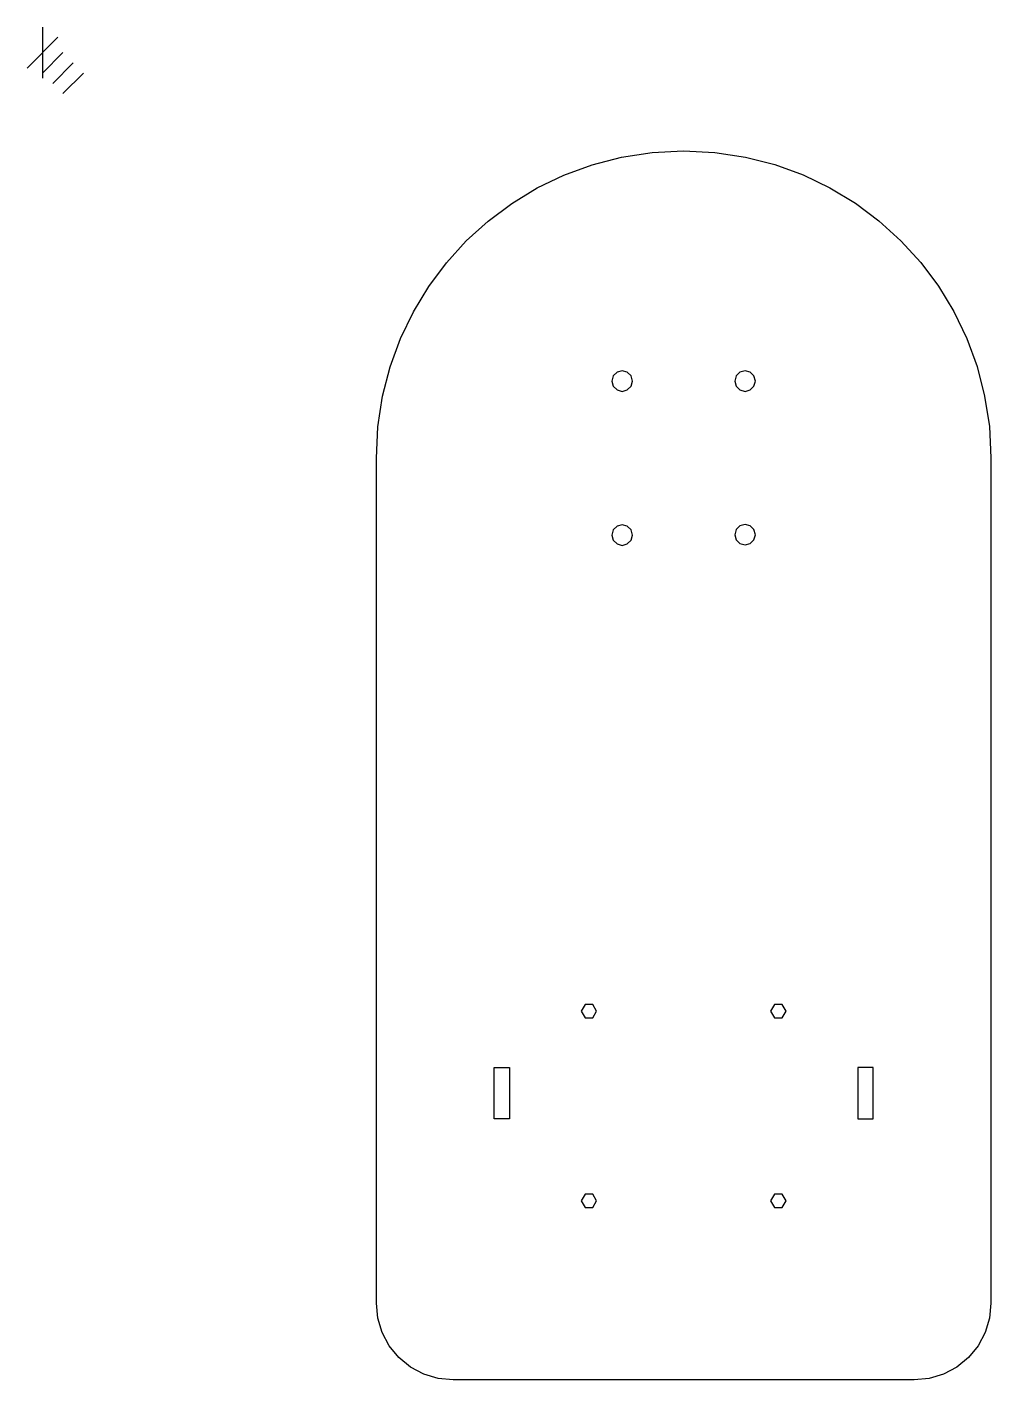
# Model space of a CAD drawing. Extents: x -0.8 to 52.3, y 10.7 to 85.2.
import ezdxf

# ---------------------------------------------------------------- set-up
doc = ezdxf.new("R2010")
doc.units = 0

msp = doc.modelspace()

# ---------------------------------------------------------------- linework, layer by layer
at = {"layer": 'Layer 1'}
for p, q in [((0, 85.2311), (0, 82.4089)), ((0, 85.2311), (0, 82.4089)), ((0, 85.2311), (0, 82.4089)), ((0.846666, 84.6667), (-0.846666, 82.9733)), ((0.846666, 84.6667), (-0.846666, 82.9733)), ((0.846666, 84.6667), (-0.846666, 82.9733)), ((1.12889, 83.82), (0, 82.69111)), ((1.12889, 83.82), (0, 82.69111)), ((1.12889, 83.82), (0, 82.69111)), ((1.69333, 83.2556), (0.56444, 82.12671)), ((1.69333, 83.2556), (0.56444, 82.12671)), ((1.69333, 83.2556), (0.56444, 82.12671)), ((2.25778, 82.6911), (1.12889, 81.56221)), ((2.25778, 82.6911), (1.12889, 81.56221)), ((2.25778, 82.6911), (1.12889, 81.56221)), ((31.912807, 78.064062), (33.594009, 78.321431)), ((33.594009, 78.321431), (35.3253, 78.409648)), ((35.3253, 78.409648), (37.056671, 78.323016)), ((37.056671, 78.323016), (38.738108, 78.067186)), ((28.734704, 77.075929), (30.290203, 77.646056)), ((30.290203, 77.646056), (31.912807, 78.064062)), ((38.738108, 78.067186), (40.361093, 77.650665)), ((40.361093, 77.650665), (41.917113, 77.081962)), ((27.254818, 76.362196), (28.734704, 77.075929)), ((41.917113, 77.081962), (43.397651, 76.369585)), ((25.859053, 75.513374), (27.254818, 76.362196)), ((43.397651, 76.369585), (44.794192, 75.52204)), ((24.555915, 74.537976), (25.859053, 75.513374)), ((44.794192, 75.52204), (46.09822, 74.547836)), ((23.353913, 73.44452), (24.555915, 74.537976)), ((46.09822, 74.547836), (47.30122, 73.45548)), ((22.261555, 72.24152), (23.353913, 73.44452)), ((47.30122, 73.45548), (48.394676, 72.25348)), ((21.287347, 70.937492), (22.261555, 72.24152)), ((48.394676, 72.25348), (49.370074, 70.950344)), ((20.439799, 69.540951), (21.287347, 70.937492)), ((49.370074, 70.950344), (50.218896, 69.55458)), ((19.727416, 68.060413), (20.439799, 69.540951)), ((50.218896, 69.55458), (50.932629, 68.074695)), ((19.158707, 66.504393), (19.727416, 68.060413)), ((50.932629, 68.074695), (51.502756, 66.519196)), ((18.74218, 64.881408), (19.158707, 66.504393)), ((51.502756, 66.519196), (51.920762, 64.896593)), ((31.457532, 65.999722), (31.381911, 65.7175)), ((31.381911, 65.7175), (31.457533, 65.435278)), ((31.664133, 66.206323), (31.457532, 65.999722)), ((31.946355, 66.281944), (31.664133, 66.206323)), ((32.228577, 66.206323), (31.946355, 66.281944)), ((32.435178, 65.999722), (32.228577, 66.206323)), ((32.5108, 65.7175), (32.435178, 65.999722)), ((32.435178, 65.435278), (32.5108, 65.7175)), ((32.5108, 65.7175), (32.5108, 65.7175)), ((38.230832, 65.999722), (38.155211, 65.7175)), ((38.155211, 65.7175), (38.230833, 65.435278)), ((38.437433, 66.206323), (38.230832, 65.999722)), ((38.719655, 66.281944), (38.437433, 66.206323)), ((39.001877, 66.206323), (38.719655, 66.281944)), ((39.208478, 65.999722), (39.001877, 66.206323)), ((39.2841, 65.7175), (39.208478, 65.999722)), ((39.208478, 65.435278), (39.284099, 65.7175)), ((39.284099, 65.7175), (39.2841, 65.7175)), ((18.486341, 63.199971), (18.74218, 64.881408)), ((31.457533, 65.435278), (31.664134, 65.228677)), ((31.664134, 65.228677), (31.946356, 65.153056)), ((31.946356, 65.153056), (32.228578, 65.228677)), ((32.228578, 65.228677), (32.435178, 65.435278)), ((38.230833, 65.435278), (38.437433, 65.228677)), ((38.437433, 65.228677), (38.719655, 65.153056)), ((38.719655, 65.153056), (39.001877, 65.228677)), ((39.001877, 65.228677), (39.208478, 65.435278)), ((51.920762, 64.896593), (52.178131, 63.215391)), ((18.3997, 61.4686), (18.486341, 63.199971)), ((52.178131, 63.215391), (52.266348, 61.4841)), ((18.39967, 14.90193), (18.3997, 61.4686)), ((52.266348, 61.4841), (52.2664, 14.902)), ((31.457532, 57.513322), (31.381911, 57.2311)), ((31.664133, 57.719923), (31.457532, 57.513322)), ((31.946355, 57.795544), (31.664133, 57.719923)), ((32.228577, 57.719923), (31.946355, 57.795544)), ((32.435178, 57.513322), (32.228577, 57.719923)), ((32.5108, 57.2311), (32.435178, 57.513322)), ((38.230832, 57.533022), (38.155211, 57.2508)), ((38.437433, 57.739623), (38.230832, 57.533022)), ((38.719655, 57.815244), (38.437433, 57.739623)), ((39.001877, 57.739623), (38.719655, 57.815244)), ((39.208478, 57.533022), (39.001877, 57.739623)), ((39.2841, 57.2508), (39.208478, 57.533022)), ((31.381911, 57.2311), (31.457533, 56.948878)), ((31.457533, 56.948878), (31.664134, 56.742277)), ((31.664134, 56.742277), (31.946356, 56.666656)), ((31.946356, 56.666656), (32.228578, 56.742277)), ((32.228578, 56.742277), (32.435178, 56.948878)), ((32.435178, 56.948878), (32.5108, 57.2311)), ((32.5108, 57.2311), (32.5108, 57.2311)), ((38.155211, 57.2508), (38.230833, 56.968578)), ((38.230833, 56.968578), (38.437433, 56.761977)), ((38.437433, 56.761977), (38.719655, 56.686356)), ((38.719655, 56.686356), (39.001877, 56.761977)), ((39.001877, 56.761977), (39.208478, 56.968578)), ((39.208478, 56.968578), (39.284099, 57.2508)), ((39.284099, 57.2508), (39.2841, 57.2508)), ((29.8979, 31.355217), (29.686234, 30.9886)), ((30.321233, 31.355217), (29.8979, 31.355217)), ((30.5329, 30.9886), (30.321233, 31.355217)), ((40.3391, 31.356317), (40.127434, 30.9897)), ((40.762433, 31.356317), (40.3391, 31.356317)), ((40.9741, 30.9897), (40.762433, 31.356317)), ((29.686234, 30.9886), (29.8979, 30.621983)), ((29.8979, 30.621983), (30.321233, 30.621983)), ((30.321233, 30.621983), (30.5329, 30.9886)), ((30.5329, 30.9886), (30.5329, 30.9886)), ((40.127434, 30.9897), (40.3391, 30.623083)), ((40.3391, 30.623083), (40.762433, 30.623083)), ((40.762433, 30.623083), (40.9741, 30.9897)), ((40.9741, 30.9897), (40.9741, 30.9897)), ((24.8909, 25.062), (24.8909, 27.8842)), ((24.8909, 27.8842), (25.7376, 27.8842)), ((25.7376, 27.8842), (25.7376, 25.062)), ((45.7701, 27.8863), (44.923434, 27.88615)), ((44.923434, 27.88615), (44.923998, 25.06393)), ((45.770664, 25.06408), (45.7701, 27.8863)), ((25.7376, 25.062), (24.8909, 25.062)), ((44.923998, 25.06393), (45.770664, 25.06408)), ((29.8979, 20.910317), (29.686234, 20.5437)), ((30.321233, 20.910317), (29.8979, 20.910317)), ((30.5329, 20.5437), (30.321233, 20.910317)), ((40.3391, 20.909217), (40.127434, 20.5426)), ((40.762433, 20.909217), (40.3391, 20.909217)), ((40.9741, 20.5426), (40.762433, 20.909217)), ((29.686234, 20.5437), (29.8979, 20.177083)), ((29.8979, 20.177083), (30.321233, 20.177083)), ((30.321233, 20.177083), (30.5329, 20.5437)), ((30.5329, 20.5437), (30.5329, 20.5437)), ((40.127434, 20.5426), (40.3391, 20.175983)), ((40.3391, 20.175983), (40.762433, 20.175983)), ((40.762433, 20.175983), (40.9741, 20.5426)), ((40.9741, 20.5426), (40.9741, 20.5426)), ((18.481764, 14.072192), (18.39967, 14.90193)), ((52.2664, 14.902), (52.184306, 14.072262)), ((18.721913, 13.281905), (18.481764, 14.072192)), ((52.184306, 14.072262), (51.944157, 13.281975)), ((19.110919, 12.553276), (18.721913, 13.281905)), ((51.944157, 13.281975), (51.555151, 12.553346)), ((19.639584, 11.908514), (19.110919, 12.553276)), ((51.555151, 12.553346), (51.026486, 11.908584)), ((20.284346, 11.379849), (19.639584, 11.908514)), ((21.012975, 10.990843), (20.284346, 11.379849)), ((50.381724, 11.379919), (49.653095, 10.990913)), ((51.026486, 11.908584), (50.381724, 11.379919)), ((21.803262, 10.750694), (21.012975, 10.990843)), ((22.633, 10.6686), (21.803262, 10.750694)), ((48.033, 10.6686), (22.633, 10.6686)), ((48.03307, 10.66867), (48.033, 10.6686)), ((48.862808, 10.750764), (48.03307, 10.66867)), ((49.653095, 10.990913), (48.862808, 10.750764))]:
    msp.add_line(p, q, dxfattribs=at)

doc.saveas('drawing.dxf')
